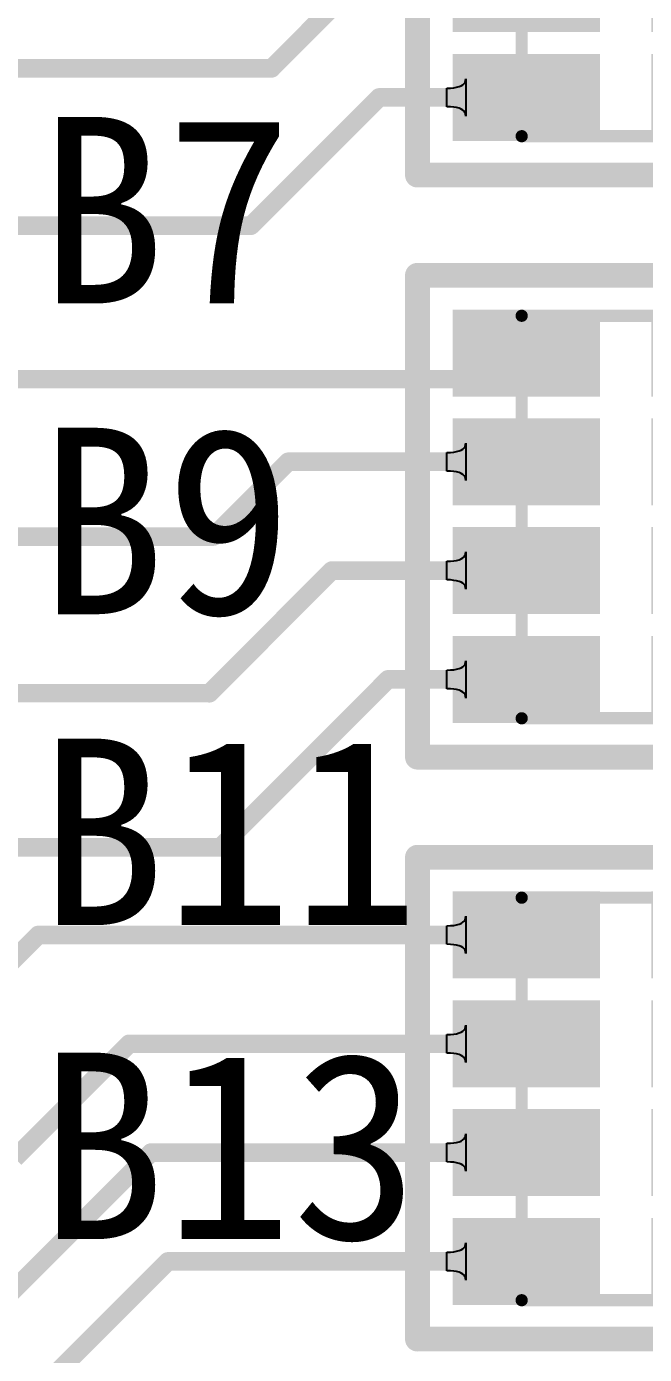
# Model space of a CAD drawing. Header units: millimetres. Extents: x 80 to 220, y 44 to 120.
# Drawn here: x 93.83 to 98.89, y 83.48 to 94.33 of the extents above; entities that cross this region are included whole.
import ezdxf

# ---------------------------------------------------------------- set-up
doc = ezdxf.new("R2010")
doc.units = ezdxf.units.MM
for name, color, linetype in [('Mechanical13', 56, 'Continuous'), ('TopLayer', 1, 'Continuous'), ('TopOverlay', 2, 'Continuous'), ('TopPaste', 8, 'Continuous'), ('TopSolder', 216, 'Continuous')]:
    doc.layers.add(name, color=color, linetype=linetype)

# ---------------------------------------------------------------- blocks, each defined once
blk = doc.blocks.new('PR4_0603_76')
at = {"layer": 'Mechanical13', "const_width": 0.1}
for points in [[(-1.638, -0.85), (-1.638, 0.85)], [(1.651, 0.85), (-1.638, 0.85)], [(1.651, -0.85), (1.651, 0.85)], [(1.651, -0.85), (-1.638, -0.85)]]:
    blk.add_lwpolyline(points, dxfattribs=at)
at = {"layer": 'Mechanical13', "const_width": 0.05}
for points in [[(-1.663, 0.85, 1), (-1.613, 0.85, 1)], [(-1.663, 0.85, 1), (-1.613, 0.85, 1)], [(1.626, 0.85, 1), (1.676, 0.85, 1)], [(1.626, 0.85, 1), (1.676, 0.85, 1)], [(-1.663, -0.85, 1), (-1.613, -0.85, 1)], [(-1.663, -0.85, 1), (-1.613, -0.85, 1)], [(1.626, -0.85, 1), (1.676, -0.85, 1)], [(1.626, -0.85, 1), (1.676, -0.85, 1)]]:
    blk.add_lwpolyline(points, format="xyb", close=True, dxfattribs=at)
at = {"layer": 'TopLayer'}
for points in [[(-1.079, 0.313), (-1.079, 1.313), (-1.587, 0.313), (-1.587, 1.313)], [(-0.191, 0.313), (-0.191, 1.313), (-0.699, 0.313), (-0.699, 1.313)], [(0.699, 0.313), (0.699, 1.313), (0.191, 0.313), (0.191, 1.313)], [(1.587, 0.313), (1.587, 1.313), (1.079, 0.313), (1.079, 1.313)], [(-1.079, -1.313), (-1.079, -0.313), (-1.587, -1.313), (-1.587, -0.313)], [(-0.191, -1.313), (-0.191, -0.313), (-0.699, -1.313), (-0.699, -0.313)], [(0.699, -1.313), (0.699, -0.313), (0.191, -1.313), (0.191, -0.313)], [(1.587, -1.313), (1.587, -0.313), (1.079, -1.313), (1.079, -0.313)]]:
    blk.add_solid(points, dxfattribs=at)
at = {"layer": 'TopOverlay', "const_width": 0.203}
for points in [[(-1.968, -1.702), (-1.968, 1.702)], [(1.968, 1.702), (-1.968, 1.702)], [(1.968, -1.702), (1.968, 1.702)], [(1.968, -1.702), (-1.968, -1.702)]]:
    blk.add_lwpolyline(points, dxfattribs=at)
at = {"layer": 'TopOverlay', "const_width": 0.102}
for points in [[(-2.019, 1.702, 1), (-1.918, 1.702, 1)], [(-2.019, 1.702, 1), (-1.918, 1.702, 1)], [(1.918, 1.702, 1), (2.019, 1.702, 1)], [(1.918, 1.702, 1), (2.019, 1.702, 1)], [(-2.019, -1.702, 1), (-1.918, -1.702, 1)], [(-2.019, -1.702, 1), (-1.918, -1.702, 1)], [(1.918, -1.702, 1), (2.019, -1.702, 1)], [(1.918, -1.702, 1), (2.019, -1.702, 1)]]:
    blk.add_lwpolyline(points, format="xyb", close=True, dxfattribs=at)
at = {"layer": 'TopPaste'}
for points in [[(-1.079, 0.313), (-1.079, 1.313), (-1.587, 0.313), (-1.587, 1.313)], [(-0.191, 0.313), (-0.191, 1.313), (-0.699, 0.313), (-0.699, 1.313)], [(0.699, 0.313), (0.699, 1.313), (0.191, 0.313), (0.191, 1.313)], [(1.587, 0.313), (1.587, 1.313), (1.079, 0.313), (1.079, 1.313)], [(-1.079, -1.313), (-1.079, -0.313), (-1.587, -1.313), (-1.587, -0.313)], [(-0.191, -1.313), (-0.191, -0.313), (-0.699, -1.313), (-0.699, -0.313)], [(0.699, -1.313), (0.699, -0.313), (0.191, -1.313), (0.191, -0.313)], [(1.587, -1.313), (1.587, -0.313), (1.079, -1.313), (1.079, -0.313)]]:
    blk.add_solid(points, dxfattribs=at)
at = {"layer": 'TopSolder'}
for points in [[(-0.978, 0.211), (-0.978, 1.414), (-1.689, 0.211), (-1.689, 1.414)], [(-0.089, 0.211), (-0.089, 1.414), (-0.8, 0.211), (-0.8, 1.414)], [(0.8, 0.211), (0.8, 1.414), (0.089, 0.211), (0.089, 1.414)], [(1.689, 0.211), (1.689, 1.414), (0.978, 0.211), (0.978, 1.414)], [(-0.978, -1.414), (-0.978, -0.211), (-1.689, -1.414), (-1.689, -0.211)], [(-0.089, -1.414), (-0.089, -0.211), (-0.8, -1.414), (-0.8, -0.211)], [(0.8, -1.414), (0.8, -0.211), (0.089, -1.414), (0.089, -0.211)], [(1.689, -1.414), (1.689, -0.211), (0.978, -1.414), (0.978, -0.211)]]:
    blk.add_solid(points, dxfattribs=at)
blk = doc.blocks.new('PR4_0603_77')
at = {"layer": 'Mechanical13', "const_width": 0.1}
for points in [[(-1.638, -0.85), (-1.638, 0.85)], [(1.651, 0.85), (-1.638, 0.85)], [(1.651, -0.85), (1.651, 0.85)], [(1.651, -0.85), (-1.638, -0.85)]]:
    blk.add_lwpolyline(points, dxfattribs=at)
at = {"layer": 'Mechanical13', "const_width": 0.05}
for points in [[(-1.663, 0.85, 1), (-1.613, 0.85, 1)], [(-1.663, 0.85, 1), (-1.613, 0.85, 1)], [(1.626, 0.85, 1), (1.676, 0.85, 1)], [(1.626, 0.85, 1), (1.676, 0.85, 1)], [(-1.663, -0.85, 1), (-1.613, -0.85, 1)], [(-1.663, -0.85, 1), (-1.613, -0.85, 1)], [(1.626, -0.85, 1), (1.676, -0.85, 1)], [(1.626, -0.85, 1), (1.676, -0.85, 1)]]:
    blk.add_lwpolyline(points, format="xyb", close=True, dxfattribs=at)
at = {"layer": 'TopLayer'}
for points in [[(-1.079, 0.313), (-1.079, 1.313), (-1.587, 0.313), (-1.587, 1.313)], [(-0.191, 0.313), (-0.191, 1.313), (-0.699, 0.313), (-0.699, 1.313)], [(0.699, 0.313), (0.699, 1.313), (0.191, 0.313), (0.191, 1.313)], [(1.587, 0.313), (1.587, 1.313), (1.079, 0.313), (1.079, 1.313)], [(-1.079, -1.313), (-1.079, -0.313), (-1.587, -1.313), (-1.587, -0.313)], [(-0.191, -1.313), (-0.191, -0.313), (-0.699, -1.313), (-0.699, -0.313)], [(0.699, -1.313), (0.699, -0.313), (0.191, -1.313), (0.191, -0.313)], [(1.587, -1.313), (1.587, -0.313), (1.079, -1.313), (1.079, -0.313)]]:
    blk.add_solid(points, dxfattribs=at)
at = {"layer": 'TopOverlay', "const_width": 0.203}
for points in [[(-1.968, -1.702), (-1.968, 1.702)], [(1.968, 1.702), (-1.968, 1.702)], [(1.968, -1.702), (1.968, 1.702)], [(1.968, -1.702), (-1.968, -1.702)]]:
    blk.add_lwpolyline(points, dxfattribs=at)
at = {"layer": 'TopOverlay', "const_width": 0.102}
for points in [[(-2.019, 1.702, 1), (-1.918, 1.702, 1)], [(-2.019, 1.702, 1), (-1.918, 1.702, 1)], [(1.918, 1.702, 1), (2.019, 1.702, 1)], [(1.918, 1.702, 1), (2.019, 1.702, 1)], [(-2.019, -1.702, 1), (-1.918, -1.702, 1)], [(-2.019, -1.702, 1), (-1.918, -1.702, 1)], [(1.918, -1.702, 1), (2.019, -1.702, 1)], [(1.918, -1.702, 1), (2.019, -1.702, 1)]]:
    blk.add_lwpolyline(points, format="xyb", close=True, dxfattribs=at)
at = {"layer": 'TopPaste'}
for points in [[(-1.079, 0.313), (-1.079, 1.313), (-1.587, 0.313), (-1.587, 1.313)], [(-0.191, 0.313), (-0.191, 1.313), (-0.699, 0.313), (-0.699, 1.313)], [(0.699, 0.313), (0.699, 1.313), (0.191, 0.313), (0.191, 1.313)], [(1.587, 0.313), (1.587, 1.313), (1.079, 0.313), (1.079, 1.313)], [(-1.079, -1.313), (-1.079, -0.313), (-1.587, -1.313), (-1.587, -0.313)], [(-0.191, -1.313), (-0.191, -0.313), (-0.699, -1.313), (-0.699, -0.313)], [(0.699, -1.313), (0.699, -0.313), (0.191, -1.313), (0.191, -0.313)], [(1.587, -1.313), (1.587, -0.313), (1.079, -1.313), (1.079, -0.313)]]:
    blk.add_solid(points, dxfattribs=at)
at = {"layer": 'TopSolder'}
for points in [[(-0.978, 0.211), (-0.978, 1.414), (-1.689, 0.211), (-1.689, 1.414)], [(-0.089, 0.211), (-0.089, 1.414), (-0.8, 0.211), (-0.8, 1.414)], [(0.8, 0.211), (0.8, 1.414), (0.089, 0.211), (0.089, 1.414)], [(1.689, 0.211), (1.689, 1.414), (0.978, 0.211), (0.978, 1.414)], [(-0.978, -1.414), (-0.978, -0.211), (-1.689, -1.414), (-1.689, -0.211)], [(-0.089, -1.414), (-0.089, -0.211), (-0.8, -1.414), (-0.8, -0.211)], [(0.8, -1.414), (0.8, -0.211), (0.089, -1.414), (0.089, -0.211)], [(1.689, -1.414), (1.689, -0.211), (0.978, -1.414), (0.978, -0.211)]]:
    blk.add_solid(points, dxfattribs=at)
blk = doc.blocks.new('PR4_0603_78')
at = {"layer": 'Mechanical13', "const_width": 0.1}
for points in [[(-1.638, -0.85), (-1.638, 0.85)], [(1.651, 0.85), (-1.638, 0.85)], [(1.651, -0.85), (1.651, 0.85)], [(1.651, -0.85), (-1.638, -0.85)]]:
    blk.add_lwpolyline(points, dxfattribs=at)
at = {"layer": 'Mechanical13', "const_width": 0.05}
for points in [[(-1.663, 0.85, 1), (-1.613, 0.85, 1)], [(-1.663, 0.85, 1), (-1.613, 0.85, 1)], [(1.626, 0.85, 1), (1.676, 0.85, 1)], [(1.626, 0.85, 1), (1.676, 0.85, 1)], [(-1.663, -0.85, 1), (-1.613, -0.85, 1)], [(-1.663, -0.85, 1), (-1.613, -0.85, 1)], [(1.626, -0.85, 1), (1.676, -0.85, 1)], [(1.626, -0.85, 1), (1.676, -0.85, 1)]]:
    blk.add_lwpolyline(points, format="xyb", close=True, dxfattribs=at)
at = {"layer": 'TopLayer'}
for points in [[(-1.079, 0.313), (-1.079, 1.313), (-1.587, 0.313), (-1.587, 1.313)], [(-0.191, 0.313), (-0.191, 1.313), (-0.699, 0.313), (-0.699, 1.313)], [(0.699, 0.313), (0.699, 1.313), (0.191, 0.313), (0.191, 1.313)], [(1.587, 0.313), (1.587, 1.313), (1.079, 0.313), (1.079, 1.313)], [(-1.079, -1.313), (-1.079, -0.313), (-1.587, -1.313), (-1.587, -0.313)], [(-0.191, -1.313), (-0.191, -0.313), (-0.699, -1.313), (-0.699, -0.313)], [(0.699, -1.313), (0.699, -0.313), (0.191, -1.313), (0.191, -0.313)], [(1.587, -1.313), (1.587, -0.313), (1.079, -1.313), (1.079, -0.313)]]:
    blk.add_solid(points, dxfattribs=at)
at = {"layer": 'TopOverlay', "const_width": 0.203}
for points in [[(-1.968, -1.702), (-1.968, 1.702)], [(1.968, 1.702), (-1.968, 1.702)], [(1.968, -1.702), (1.968, 1.702)], [(1.968, -1.702), (-1.968, -1.702)]]:
    blk.add_lwpolyline(points, dxfattribs=at)
at = {"layer": 'TopOverlay', "const_width": 0.102}
for points in [[(-2.019, 1.702, 1), (-1.918, 1.702, 1)], [(-2.019, 1.702, 1), (-1.918, 1.702, 1)], [(1.918, 1.702, 1), (2.019, 1.702, 1)], [(1.918, 1.702, 1), (2.019, 1.702, 1)], [(-2.019, -1.702, 1), (-1.918, -1.702, 1)], [(-2.019, -1.702, 1), (-1.918, -1.702, 1)], [(1.918, -1.702, 1), (2.019, -1.702, 1)], [(1.918, -1.702, 1), (2.019, -1.702, 1)]]:
    blk.add_lwpolyline(points, format="xyb", close=True, dxfattribs=at)
at = {"layer": 'TopPaste'}
for points in [[(-1.079, 0.313), (-1.079, 1.313), (-1.587, 0.313), (-1.587, 1.313)], [(-0.191, 0.313), (-0.191, 1.313), (-0.699, 0.313), (-0.699, 1.313)], [(0.699, 0.313), (0.699, 1.313), (0.191, 0.313), (0.191, 1.313)], [(1.587, 0.313), (1.587, 1.313), (1.079, 0.313), (1.079, 1.313)], [(-1.079, -1.313), (-1.079, -0.313), (-1.587, -1.313), (-1.587, -0.313)], [(-0.191, -1.313), (-0.191, -0.313), (-0.699, -1.313), (-0.699, -0.313)], [(0.699, -1.313), (0.699, -0.313), (0.191, -1.313), (0.191, -0.313)], [(1.587, -1.313), (1.587, -0.313), (1.079, -1.313), (1.079, -0.313)]]:
    blk.add_solid(points, dxfattribs=at)
at = {"layer": 'TopSolder'}
for points in [[(-0.978, 0.211), (-0.978, 1.414), (-1.689, 0.211), (-1.689, 1.414)], [(-0.089, 0.211), (-0.089, 1.414), (-0.8, 0.211), (-0.8, 1.414)], [(0.8, 0.211), (0.8, 1.414), (0.089, 0.211), (0.089, 1.414)], [(1.689, 0.211), (1.689, 1.414), (0.978, 0.211), (0.978, 1.414)], [(-0.978, -1.414), (-0.978, -0.211), (-1.689, -1.414), (-1.689, -0.211)], [(-0.089, -1.414), (-0.089, -0.211), (-0.8, -1.414), (-0.8, -0.211)], [(0.8, -1.414), (0.8, -0.211), (0.089, -1.414), (0.089, -0.211)], [(1.689, -1.414), (1.689, -0.211), (0.978, -1.414), (0.978, -0.211)]]:
    blk.add_solid(points, dxfattribs=at)

msp = doc.modelspace()

# ---------------------------------------------------------------- linework, layer by layer
at = {"layer": 'TopLayer'}
for p, q in [((97.401, 93.853), (97.411, 93.863)), ((97.411, 93.863), (97.419, 93.874)), ((97.419, 93.874), (97.424, 93.887)), ((97.424, 93.887), (97.425, 93.901)), ((97.425, 93.901), (97.425, 93.597)), ((97.27, 93.825), (97.3, 93.826)), ((97.27, 93.673), (97.27, 93.825)), ((97.3, 93.826), (97.326, 93.828)), ((97.326, 93.828), (97.349, 93.832)), ((97.349, 93.832), (97.37, 93.837)), ((97.37, 93.837), (97.387, 93.844)), ((97.387, 93.844), (97.401, 93.853)), ((97.3, 93.672), (97.27, 93.673)), ((97.326, 93.67), (97.3, 93.672)), ((97.349, 93.666), (97.326, 93.67)), ((97.37, 93.661), (97.349, 93.666)), ((97.387, 93.654), (97.37, 93.661)), ((97.401, 93.645), (97.387, 93.654)), ((97.411, 93.636), (97.401, 93.645)), ((97.419, 93.624), (97.411, 93.636)), ((97.424, 93.611), (97.419, 93.624)), ((97.425, 93.597), (97.424, 93.611)), ((97.424, 90.91), (97.425, 90.924)), ((97.425, 90.924), (97.425, 90.619)), ((97.27, 90.848), (97.3, 90.849)), ((97.27, 90.695), (97.27, 90.848)), ((97.3, 90.849), (97.326, 90.851)), ((97.326, 90.851), (97.349, 90.855)), ((97.349, 90.855), (97.37, 90.86)), ((97.37, 90.86), (97.387, 90.867)), ((97.387, 90.867), (97.401, 90.875)), ((97.401, 90.875), (97.411, 90.885)), ((97.411, 90.885), (97.419, 90.897)), ((97.419, 90.897), (97.424, 90.91)), ((97.3, 90.695), (97.27, 90.695)), ((97.326, 90.692), (97.3, 90.695)), ((97.349, 90.689), (97.326, 90.692)), ((97.37, 90.683), (97.349, 90.689)), ((97.387, 90.676), (97.37, 90.683)), ((97.401, 90.668), (97.387, 90.676)), ((97.411, 90.658), (97.401, 90.668)), ((97.419, 90.647), (97.411, 90.658)), ((97.424, 90.634), (97.419, 90.647)), ((97.425, 90.619), (97.424, 90.634)), ((97.27, 89.959), (97.3, 89.96)), ((97.27, 89.806), (97.27, 89.959)), ((97.3, 89.96), (97.326, 89.962)), ((97.326, 89.962), (97.349, 89.966)), ((97.349, 89.966), (97.37, 89.971)), ((97.37, 89.971), (97.387, 89.978)), ((97.387, 89.978), (97.401, 89.986)), ((97.401, 89.986), (97.411, 89.996)), ((97.411, 89.996), (97.419, 90.008)), ((97.419, 90.008), (97.424, 90.021)), ((97.424, 90.021), (97.425, 90.035)), ((97.425, 90.035), (97.425, 89.73)), ((97.3, 89.806), (97.27, 89.806)), ((97.326, 89.803), (97.3, 89.806)), ((97.349, 89.8), (97.326, 89.803)), ((97.37, 89.794), (97.349, 89.8)), ((97.387, 89.787), (97.37, 89.794)), ((97.401, 89.779), (97.387, 89.787)), ((97.411, 89.769), (97.401, 89.779)), ((97.419, 89.758), (97.411, 89.769)), ((97.424, 89.745), (97.419, 89.758)), ((97.425, 89.73), (97.424, 89.745)), ((97.349, 89.077), (97.37, 89.082)), ((97.37, 89.082), (97.387, 89.089)), ((97.387, 89.089), (97.401, 89.097)), ((97.401, 89.097), (97.411, 89.107)), ((97.411, 89.107), (97.419, 89.119)), ((97.419, 89.119), (97.424, 89.132)), ((97.424, 89.132), (97.425, 89.146)), ((97.425, 89.146), (97.425, 88.841)), ((97.27, 89.07), (97.3, 89.071)), ((97.27, 88.917), (97.27, 89.07)), ((97.3, 89.071), (97.326, 89.073)), ((97.326, 89.073), (97.349, 89.077)), ((97.3, 88.917), (97.27, 88.917)), ((97.326, 88.914), (97.3, 88.917)), ((97.349, 88.911), (97.326, 88.914)), ((97.37, 88.905), (97.349, 88.911)), ((97.387, 88.898), (97.37, 88.905)), ((97.401, 88.89), (97.387, 88.898)), ((97.411, 88.88), (97.401, 88.89)), ((97.419, 88.869), (97.411, 88.88)), ((97.424, 88.856), (97.419, 88.869)), ((97.425, 88.841), (97.424, 88.856)), ((97.401, 87.009), (97.411, 87.019)), ((97.411, 87.019), (97.419, 87.03)), ((97.419, 87.03), (97.424, 87.043)), ((97.424, 87.043), (97.425, 87.058)), ((97.425, 87.058), (97.425, 86.753)), ((97.27, 86.981), (97.3, 86.982)), ((97.27, 86.829), (97.27, 86.981)), ((97.3, 86.982), (97.326, 86.984)), ((97.326, 86.984), (97.349, 86.988)), ((97.349, 86.988), (97.37, 86.994)), ((97.37, 86.994), (97.387, 87)), ((97.387, 87), (97.401, 87.009)), ((97.3, 86.828), (97.27, 86.829)), ((97.326, 86.826), (97.3, 86.828)), ((97.349, 86.822), (97.326, 86.826)), ((97.37, 86.817), (97.349, 86.822)), ((97.387, 86.81), (97.37, 86.817)), ((97.401, 86.802), (97.387, 86.81)), ((97.411, 86.792), (97.401, 86.802)), ((97.419, 86.78), (97.411, 86.792)), ((97.424, 86.767), (97.419, 86.78)), ((97.425, 86.753), (97.424, 86.767)), ((97.419, 86.141), (97.424, 86.154)), ((97.424, 86.154), (97.425, 86.169)), ((97.425, 86.169), (97.425, 85.864)), ((97.27, 86.092), (97.3, 86.093)), ((97.27, 85.94), (97.27, 86.092)), ((97.3, 86.093), (97.326, 86.095)), ((97.326, 86.095), (97.349, 86.099)), ((97.349, 86.099), (97.37, 86.105)), ((97.37, 86.105), (97.387, 86.111)), ((97.387, 86.111), (97.401, 86.12)), ((97.401, 86.12), (97.411, 86.13)), ((97.411, 86.13), (97.419, 86.141)), ((97.3, 85.939), (97.27, 85.94)), ((97.326, 85.937), (97.3, 85.939)), ((97.349, 85.933), (97.326, 85.937)), ((97.37, 85.928), (97.349, 85.933)), ((97.387, 85.921), (97.37, 85.928)), ((97.401, 85.913), (97.387, 85.921)), ((97.411, 85.903), (97.401, 85.913)), ((97.419, 85.891), (97.411, 85.903)), ((97.424, 85.878), (97.419, 85.891)), ((97.425, 85.864), (97.424, 85.878)), ((97.27, 85.203), (97.3, 85.204)), ((97.27, 85.051), (97.27, 85.203)), ((97.3, 85.204), (97.326, 85.206)), ((97.326, 85.206), (97.349, 85.21)), ((97.349, 85.21), (97.37, 85.216)), ((97.37, 85.216), (97.387, 85.222)), ((97.387, 85.222), (97.401, 85.231)), ((97.401, 85.231), (97.411, 85.241)), ((97.411, 85.241), (97.419, 85.252)), ((97.419, 85.252), (97.424, 85.265)), ((97.424, 85.265), (97.425, 85.28)), ((97.425, 85.28), (97.425, 84.975)), ((97.3, 85.05), (97.27, 85.051)), ((97.326, 85.048), (97.3, 85.05)), ((97.349, 85.044), (97.326, 85.048)), ((97.37, 85.039), (97.349, 85.044)), ((97.387, 85.032), (97.37, 85.039)), ((97.401, 85.024), (97.387, 85.032)), ((97.411, 85.014), (97.401, 85.024)), ((97.419, 85.002), (97.411, 85.014)), ((97.424, 84.989), (97.419, 85.002)), ((97.425, 84.975), (97.424, 84.989)), ((97.27, 84.314), (97.3, 84.315)), ((97.27, 84.162), (97.27, 84.314)), ((97.3, 84.315), (97.326, 84.317)), ((97.326, 84.317), (97.349, 84.321)), ((97.349, 84.321), (97.37, 84.327)), ((97.37, 84.327), (97.387, 84.333)), ((97.387, 84.333), (97.401, 84.342)), ((97.401, 84.342), (97.411, 84.352)), ((97.411, 84.352), (97.419, 84.363)), ((97.419, 84.363), (97.424, 84.376)), ((97.424, 84.376), (97.425, 84.391)), ((97.425, 84.391), (97.425, 84.086)), ((97.3, 84.161), (97.27, 84.162)), ((97.326, 84.159), (97.3, 84.161)), ((97.349, 84.155), (97.326, 84.159)), ((97.37, 84.15), (97.349, 84.155)), ((97.387, 84.143), (97.37, 84.15)), ((97.401, 84.135), (97.387, 84.143)), ((97.411, 84.125), (97.401, 84.135)), ((97.419, 84.113), (97.411, 84.125)), ((97.424, 84.1), (97.419, 84.113)), ((97.425, 84.086), (97.424, 84.1))]:
    msp.add_line(p, q, dxfattribs=at)
at = {"layer": 'TopLayer', "const_width": 0.152}
for points in [[(95.837, 93.987), (96.488, 94.638)], [(92.738, 93.987), (95.837, 93.987)], [(95.668, 92.701), (96.717, 93.749)], [(96.717, 93.749), (97.919, 93.749)], [(93.703, 92.701), (95.668, 92.701)], [(97.742, 91.483), (97.919, 91.661)], [(92.103, 91.447), (97.406, 91.447)], [(97.406, 91.447), (97.443, 91.483)], [(97.443, 91.483), (97.742, 91.483)], [(95.363, 90.161), (95.974, 90.772)], [(95.974, 90.772), (97.919, 90.772)], [(93.601, 90.161), (95.363, 90.161)], [(95.329, 88.881), (96.33, 89.883)], [(96.33, 89.883), (97.919, 89.883)], [(95.417, 87.621), (96.79, 88.994)], [(96.79, 88.994), (97.919, 88.994)], [(92.331, 88.881), (95.329, 88.881)], [(93.068, 87.621), (95.417, 87.621)], [(93.367, 86.341), (93.931, 86.905)], [(93.931, 86.905), (97.919, 86.905)], [(93.738, 85.081), (94.673, 86.016)], [(94.673, 86.016), (97.919, 86.016)], [(93.55, 83.826), (94.851, 85.127)], [(94.851, 85.127), (97.919, 85.127)], [(93.292, 82.541), (94.99, 84.238)], [(94.99, 84.238), (97.919, 84.238)]]:
    msp.add_lwpolyline(points, dxfattribs=at)
at = {"layer": 'TopLayer', "const_width": 0.0762}
for points in [[(95.798, 93.987, 1), (95.875, 93.987, 1)], [(95.798, 93.987, 1), (95.875, 93.987, 1)], [(96.679, 93.749, 1), (96.755, 93.749, 1)], [(96.679, 93.749, 1), (96.755, 93.749, 1)], [(97.881, 93.749, 1), (97.957, 93.749, 1)], [(95.63, 92.701, 1), (95.706, 92.701, 1)], [(95.63, 92.701, 1), (95.706, 92.701, 1)], [(97.881, 91.661, 1), (97.957, 91.661, 1)], [(97.368, 91.447, 1), (97.444, 91.447, 1)], [(97.368, 91.447, 1), (97.444, 91.447, 1)], [(97.404, 91.483, 1), (97.481, 91.483, 1)], [(97.404, 91.483, 1), (97.481, 91.483, 1)], [(97.703, 91.483, 1), (97.78, 91.483, 1)], [(97.703, 91.483, 1), (97.78, 91.483, 1)], [(95.936, 90.772, 1), (96.012, 90.772, 1)], [(95.936, 90.772, 1), (96.012, 90.772, 1)], [(97.881, 90.772, 1), (97.957, 90.772, 1)], [(95.325, 90.161, 1), (95.401, 90.161, 1)], [(95.325, 90.161, 1), (95.401, 90.161, 1)], [(96.292, 89.883, 1), (96.368, 89.883, 1)], [(96.292, 89.883, 1), (96.368, 89.883, 1)], [(97.881, 89.883, 1), (97.957, 89.883, 1)], [(96.752, 88.994, 1), (96.828, 88.994, 1)], [(96.752, 88.994, 1), (96.828, 88.994, 1)], [(97.881, 88.994, 1), (97.957, 88.994, 1)], [(95.29, 88.881, 1), (95.367, 88.881, 1)], [(95.29, 88.881, 1), (95.367, 88.881, 1)], [(95.379, 87.621, 1), (95.455, 87.621, 1)], [(95.379, 87.621, 1), (95.455, 87.621, 1)], [(93.892, 86.905, 1), (93.969, 86.905, 1)], [(93.892, 86.905, 1), (93.969, 86.905, 1)], [(97.881, 86.905, 1), (97.957, 86.905, 1)], [(94.635, 86.016, 1), (94.711, 86.016, 1)], [(94.635, 86.016, 1), (94.711, 86.016, 1)], [(97.881, 86.016, 1), (97.957, 86.016, 1)], [(94.813, 85.127, 1), (94.889, 85.127, 1)], [(94.813, 85.127, 1), (94.889, 85.127, 1)], [(97.881, 85.127, 1), (97.957, 85.127, 1)], [(94.952, 84.238, 1), (95.028, 84.238, 1)], [(94.952, 84.238, 1), (95.028, 84.238, 1)], [(97.881, 84.238, 1), (97.957, 84.238, 1)]]:
    msp.add_lwpolyline(points, format="xyb", close=True, dxfattribs=at)

# ---------------------------------------------------------------- block references
at = {"rotation": 270}
for name, p in [('PR4_0603_78', (98.732, 95.083)), ('PR4_0603_77', (98.732, 90.327)), ('PR4_0603_76', (98.732, 85.572))]:
    msp.add_blockref(name, p, dxfattribs=at)

# ---------------------------------------------------------------- texts
at = {"layer": 'TopOverlay'}
for s, p in [('B7', (93.932, 92.066)), ('B9', (93.932, 89.526)), ('B11', (93.932, 86.986)), ('B13', (93.932, 84.42))]:
    msp.add_text(s, height=1.524, rotation=360, dxfattribs=at).set_placement(p)

doc.saveas('drawing.dxf')
